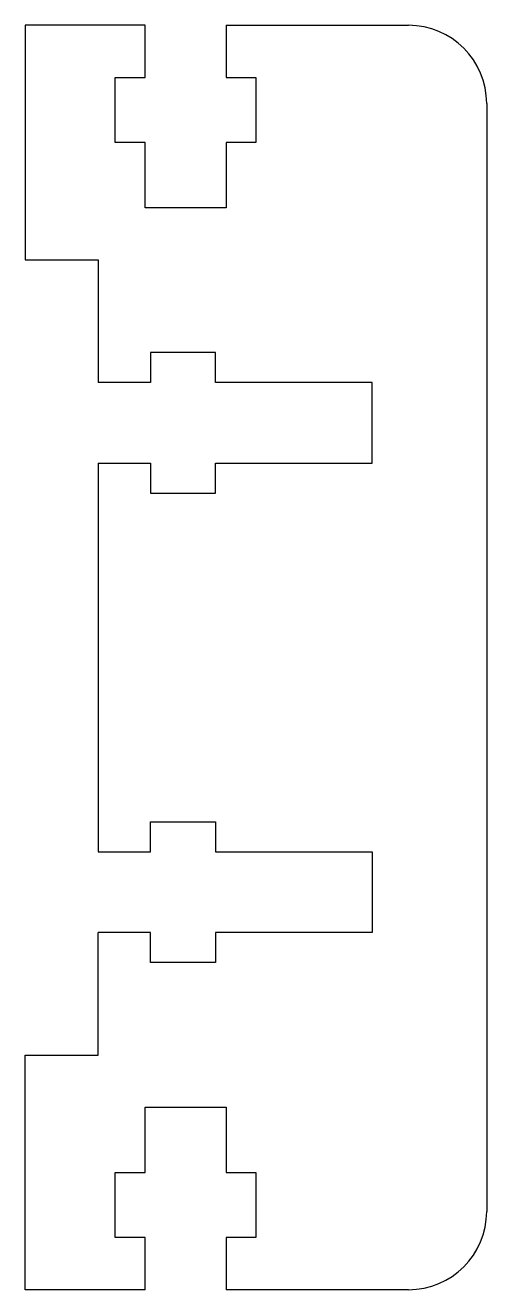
# Model space of a CAD drawing. Header units: millimetres. Extents: x -13.9 to 3.8, y -24.2 to 24.2.
import ezdxf

# ---------------------------------------------------------------- set-up
doc = ezdxf.new("R2010")
doc.units = ezdxf.units.MM
doc.layers.add('Shape2DView030', color=7, linetype='CONTINUOUS')

msp = doc.modelspace()

# ---------------------------------------------------------------- linework, layer by layer
at = {"layer": 'Shape2DView030'}
for p, q in [((-9.35, 24.25), (-13.95, 24.25)), ((-13.95, 24.25), (-13.95, 15.25)), ((-9.35, 22.25), (-9.35, 24.25)), ((-6.25, 24.25), (0.75, 24.25)), ((-6.25, 24.25), (-6.25, 22.25)), ((-10.5, 19.75), (-10.5, 22.25)), ((-10.5, 22.25), (-9.35, 22.25)), ((-6.25, 22.25), (-5.1, 22.25)), ((-5.1, 22.25), (-5.1, 19.75)), ((3.75, 21.25), (3.75, -21.25)), ((-9.35, 19.75), (-10.5, 19.75)), ((-9.35, 17.25), (-9.35, 19.75)), ((-5.1, 19.75), (-6.25, 19.75)), ((-6.25, 19.75), (-6.25, 17.25)), ((-6.25, 17.25), (-9.35, 17.25)), ((-13.95, 15.25), (-11.15, 15.25)), ((-11.15, 15.25), (-11.15, 10.55)), ((-9.15, 11.7), (-9.15, 10.55)), ((-6.65, 11.7), (-9.15, 11.7)), ((-6.65, 10.55), (-6.65, 11.7)), ((-9.15, 10.55), (-11.15, 10.55)), ((-0.65, 10.55), (-6.65, 10.55)), ((-0.65, 7.45), (-0.65, 10.55)), ((-11.15, 7.45), (-9.15, 7.45)), ((-11.15, 7.45), (-11.15, -7.45)), ((-9.15, 7.45), (-9.15, 6.3)), ((-6.65, 7.45), (-0.65, 7.45)), ((-6.65, 6.3), (-6.65, 7.45)), ((-9.15, 6.3), (-6.65, 6.3)), ((-9.15, -6.3), (-6.65, -6.3)), ((-9.15, -7.45), (-9.15, -6.3)), ((-6.65, -6.3), (-6.65, -7.45)), ((-11.15, -7.45), (-9.15, -7.45)), ((-6.65, -7.45), (-0.65, -7.45)), ((-0.65, -7.45), (-0.65, -10.55)), ((-11.15, -15.25), (-11.15, -10.55)), ((-9.15, -10.55), (-11.15, -10.55)), ((-9.15, -11.7), (-9.15, -10.55)), ((-6.65, -10.55), (-6.65, -11.7)), ((-0.65, -10.55), (-6.65, -10.55)), ((-6.65, -11.7), (-9.15, -11.7)), ((-13.95, -24.25), (-13.95, -15.25)), ((-13.95, -15.25), (-11.15, -15.25)), ((-9.35, -17.25), (-6.25, -17.25)), ((-9.35, -19.75), (-9.35, -17.25)), ((-6.25, -17.25), (-6.25, -19.75)), ((-10.5, -19.75), (-9.35, -19.75)), ((-10.5, -22.25), (-10.5, -19.75)), ((-6.25, -19.75), (-5.1, -19.75)), ((-5.1, -19.75), (-5.1, -22.25)), ((-9.35, -22.25), (-10.5, -22.25)), ((-9.35, -24.25), (-9.35, -22.25)), ((-6.25, -22.25), (-6.25, -24.25)), ((-5.1, -22.25), (-6.25, -22.25)), ((-9.35, -24.25), (-13.95, -24.25)), ((0.75, -24.25), (-6.25, -24.25))]:
    msp.add_line(p, q, dxfattribs=at)
for centre, start, end in [((0.75, 21.25), 0, 90), ((0.75, -21.25), -90, 0)]:
    msp.add_arc(centre, 3, start, end, dxfattribs=at)

doc.saveas('drawing.dxf')
